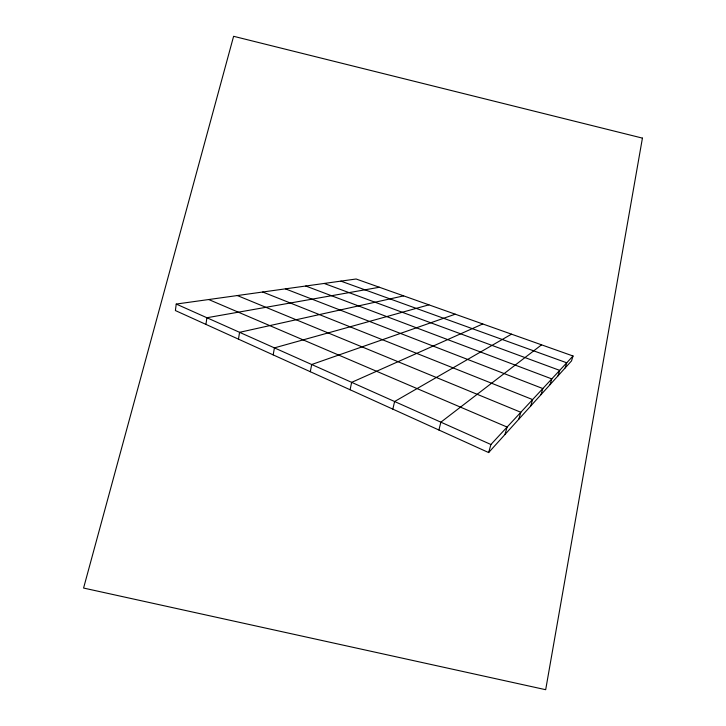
<?xml version="1.0" encoding="UTF-8"?>
<svg xmlns="http://www.w3.org/2000/svg" width="726" height="726" viewBox="0 0 726 726"><rect width="100%" height="100%" fill="white"/><g stroke="black" fill="none" stroke-linecap="round" stroke-linejoin="round"><path stroke-width="1.09" d="M176.236 304.058L175.393 310.556L488.643 452.561L571.525 360.895L573.032 356.003L356.121 279.002L176.236 304.058L490.912 444.503L573.032 356.003M205.939 324.404L206.901 317.743L379.408 287.26M238.473 339.151L239.562 332.326L403.647 295.872M273.185 354.887L274.419 347.881L428.912 304.838M310.301 371.721L311.699 364.516L455.256 314.195M350.086 389.753L351.656 382.357L482.763 323.959M392.83 409.128L394.608 401.523L511.503 334.16M438.885 430.01L440.891 422.178L541.56 344.832M488.643 452.561L490.912 444.503M504.96 434.52L507.102 427.06L208.725 299.529M518.8 419.211L520.823 412.268L237.338 295.546M530.688 406.061L532.603 399.572L262.721 292.015M541.006 394.645L542.83 388.555L285.391 288.848M550.054 384.644L551.778 378.899L305.764 286.017M558.04 375.805L559.692 370.378L324.168 283.449M565.155 367.937L566.725 362.791L340.884 281.125M642.428 138.112L545.68 689.7L83.572 588.051L233.609 36.3L642.428 138.112"/></g></svg>
